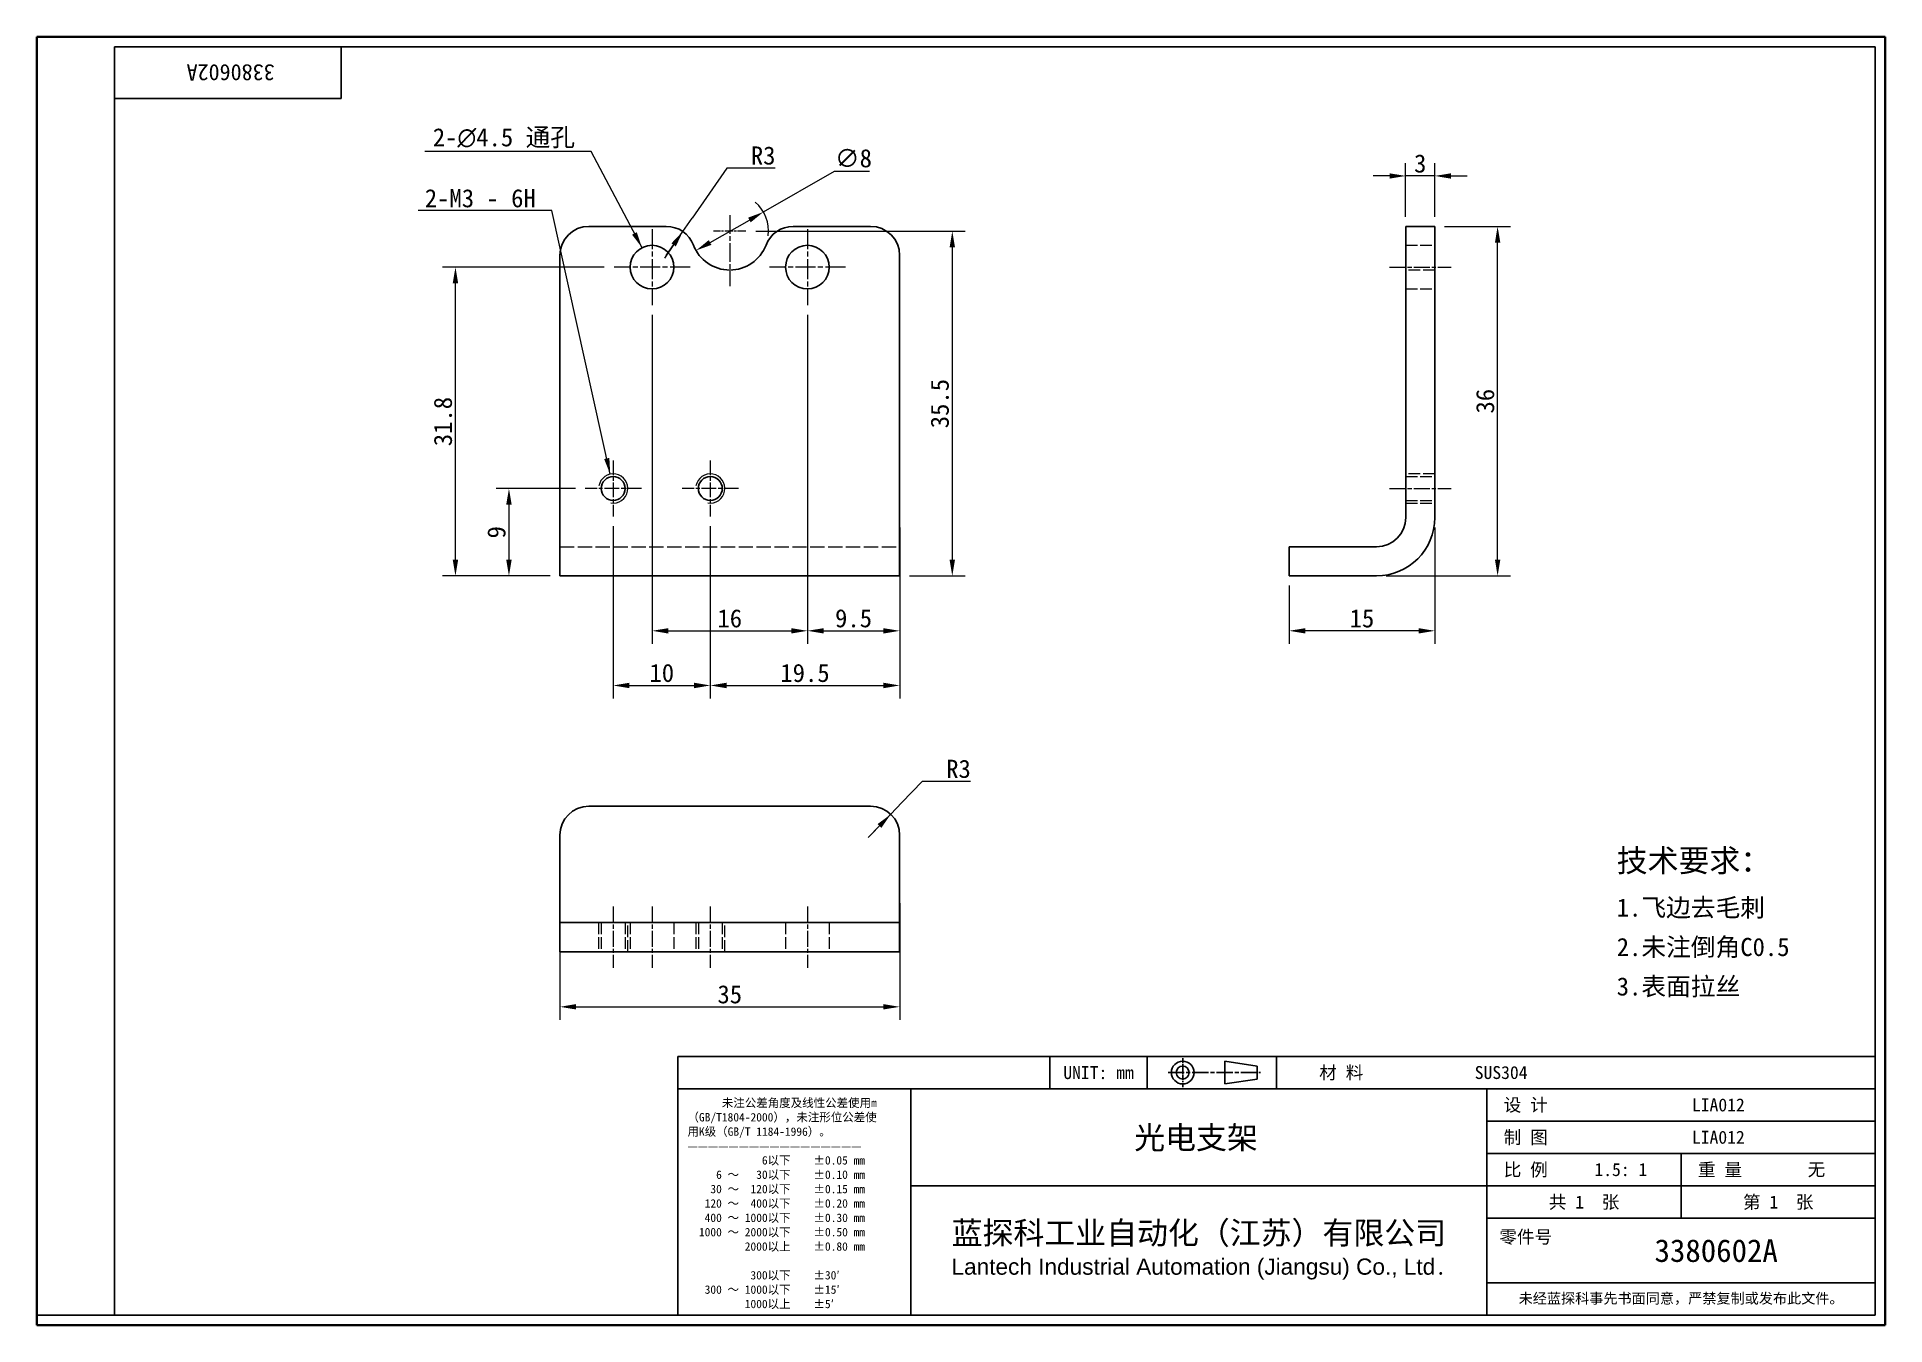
# Model space of a CAD drawing. Header units: millimetres. Extents: x 4 to 194, y 4 to 136.
import ezdxf
from ezdxf.enums import TextEntityAlignment as Align

# ---------------------------------------------------------------- set-up
doc = ezdxf.new("R2010")
doc.units = ezdxf.units.MM
doc.header["$LTSCALE"] = 0.666667
doc.linetypes.add('CHAIN', pattern=[0.3543, 0.2362, -0.0295, 0.0591, -0.0295])
doc.linetypes.add('DASHED', pattern=[0.2067, 0.1654, -0.0413])
for name, color, linetype, lineweight in [('1', 7, 'Continuous', 18), ('可见 (ISO)', 7, 'Continuous', 25), ('可见窄的 (ISO)', 7, 'Continuous', 18), ('图框 (ISO)', 7, 'Continuous', 35), ('标题 (ISO)', 7, 'Continuous', 25)]:
    doc.layers.add(name, color=color, linetype=linetype, lineweight=lineweight)
for name, color, linetype, lineweight, true_color in [('中心标记 (ISO)', 1, 'CHAIN', 18, 0xff0000), ('中心线 (ISO)', 1, 'CHAIN', 18, 0xff0000), ('尺寸 (ISO)', 7, 'Continuous', 18, 0x008000), ('符号 (ISO)', 7, 'Continuous', 18, 0x008000), ('隐藏 (ISO)', 5, 'DASHED', 18, 0x0000ff)]:
    doc.layers.add(name, color=color, linetype=linetype, lineweight=lineweight, true_color=true_color)
doc.styles.add('文本样式164', font='SimSun.ttf')
doc.styles.add('文本样式165', font='SimSun.ttf')
doc.styles.add('文本样式74', font='SimSun.ttf')
doc.styles.add('最新国标', font='simfang.ttf')
doc.styles.add('注释文本 (ISO)', font='simfang.ttf')
doc.dimstyles.new('默认 (GB)', dxfattribs={"dimscale": 0.666667, "dimtxt": 2.8, "dimasz": 2.5, "dimexe": 2, "dimexo": 1.5, "dimgap": 0.5, "dimtad": 1, "dimtoh": 1, "dimdsep": 46, "dimtxsty": '最新国标', "dimcen": 0.09, "dimdle": 10, "dimclrd": 256, "dimclre": 256, "dimclrt": 256, "dimaunit": 1, "dimadec": 3, "dimazin": 2, "dimtfac": 0.535714, "dimtdec": 3, "dimtmove": 0, "dimatfit": 3, "dimfxl": 0, "dimtolj": 1, "dimlwd": -1, "dimlwe": -1, "dimarcsym": 0})
doc.dimstyles.new('默认 (GB)$7', dxfattribs={"dimscale": 0.666667, "dimtxt": 2.8, "dimasz": 2.5, "dimexe": 2, "dimexo": 1.5, "dimgap": 0.5, "dimtad": 1, "dimtoh": 1, "dimdsep": 46, "dimtxsty": '最新国标', "dimcen": 0.09, "dimdle": 10, "dimclrd": 256, "dimclre": 256, "dimclrt": 256, "dimaunit": 1, "dimadec": 3, "dimazin": 2, "dimtfac": 0.535714, "dimtdec": 3, "dimtmove": 0, "dimatfit": 3, "dimfxl": 0, "dimtolj": 1, "dimlwd": -1, "dimlwe": -1, "dimarcsym": 0})

# ---------------------------------------------------------------- blocks, each defined once
blk = doc.blocks.new('图框 最新国标')
at = {"layer": '图框 (ISO)'}
for p, q in [((6, 7), (6, 204.5)), ((6, 204.5), (291.5, 204.5)), ((291.5, 204.5), (291.5, 5.5)), ((6, 7), (6, 5.5)), ((6, 7), (6, 5.5)), ((291.5, 5.5), (6, 5.5))]:
    blk.add_line(p, q, dxfattribs=at)
at = {"layer": '图框 (ISO)', "color": 7, "linetype": 'Continuous', "lineweight": 25}
for p, q in [((18, 203), (290, 203)), ((18, 7), (18, 203)), ((18, 203), (290, 203)), ((53, 203), (53, 195)), ((290, 203), (290, 7)), ((290, 203), (290, 7)), ((53, 195), (18, 195)), ((290, 7), (6, 7)), ((290, 7), (18, 7))]:
    blk.add_line(p, q, dxfattribs=at)
at = {"layer": '图框 (ISO)', "style": '文本样式74'}
blk.add_attdef('零件代号_001', (42.72, 200.25), '', height=2.5, rotation=180, dxfattribs=at)
blk = doc.blocks.new('标题栏 最新国标')
at = {"layer": '标题 (ISO)'}
for p, q in [((381.98, -183.84), (196.98, -183.84)), ((196.98, -183.84), (196.98, -223.84)), ((254.48, -183.84), (254.48, -188.84)), ((269.48, -183.84), (269.48, -188.84)), ((281.48, -188.09), (281.48, -184.59)), ((281.48, -184.59), (286.48, -185.34)), ((286.48, -185.34), (286.48, -187.34)), ((289.48, -183.84), (289.48, -188.84)), ((381.98, -223.84), (381.98, -183.84)), ((383.48, -183.84), (383.48, -225.34)), ((286.48, -187.34), (281.48, -188.09)), ((196.98, -188.84), (381.98, -188.84)), ((232.98, -188.84), (232.98, -223.84)), ((321.98, -188.84), (321.98, -223.84)), ((321.98, -193.84), (381.98, -193.84)), ((321.98, -198.84), (381.98, -198.84)), ((351.98, -198.84), (351.98, -208.84)), ((321.98, -203.84), (232.98, -203.84)), ((321.98, -203.84), (381.98, -203.84)), ((321.98, -208.84), (381.98, -208.84)), ((321.98, -218.84), (381.98, -218.84)), ((196.98, -223.84), (381.98, -223.84)), ((383.48, -225.34), (196.98, -225.34))]:
    blk.add_line(p, q, dxfattribs=at)
at = {"layer": '标题 (ISO)', "linetype": 'CHAIN', "ltscale": 5.000333}
blk.add_line((274.98, -184.09), (274.98, -188.59), dxfattribs=at)
at = {"layer": '标题 (ISO)', "linetype": 'CHAIN', "ltscale": 15.834605}
blk.add_line((272.73, -186.34), (286.98, -186.34), dxfattribs=at)
at = {"layer": '标题 (ISO)'}
for radius in [1.75, 1]:
    blk.add_circle((274.98, -186.34), radius, dxfattribs=at)
at = {"layer": '1', "style": '文本样式164'}
for s, p in [('UNIT: mm', (261.98, -186.34)), ('材 料', (299.48, -186.34)), ('设 计', (327.98, -191.34)), ('制 图', (327.98, -196.34)), ('比 例', (327.98, -201.34)), ('重 量', (357.98, -201.34)), ('共 1  张', (336.98, -206.34)), ('第 1  张', (366.98, -206.34))]:
    blk.add_text(s, height=2, dxfattribs=at).set_placement(p, align=Align.MIDDLE_CENTER)
at = {"layer": '标题 (ISO)', "style": '注释文本 (ISO)'}
for s, insert, char_height, attachment_point, line_spacing_factor in [('\\fSimSun|b0|i0;{\\H1.3000;      未注公差角度及线性公差使用m\\P}\\fSimSun|b0|i0;{\\H1.3000;（GB/T1804-2000），未注形位公差使\\P}\\fSimSun|b0|i0;{\\H1.3000;用K级（GB/T 1184-1996）。\\P}\\fSimSun|b0|i0;{\\H1.3000;—————————————————\\P}\\fSimSun|b0|i0;{\\H1.3000;             6以下    ±0.05 mm\\P}\\fSimSun|b0|i0;{\\H1.3000;     6 ～   30以下    ±0.10 mm\\P}\\fSimSun|b0|i0;{\\H1.3000;    30 ～  120以下    ±0.15 mm\\P}\\fSimSun|b0|i0;{\\H1.3000;   120 ～  400以下    ±0.20 mm\\P}\\fSimSun|b0|i0;{\\H1.3000;   400 ～ 1000以下    ±0.30 mm\\P}\\fSimSun|b0|i0;{\\H1.3000;  1000 ～ 2000以下    ±0.50 mm\\P}\\fSimSun|b0|i0;{\\H1.3000;          2000以上    ±0.80 mm\\P}\\fSimSun|b0|i0;{\\H1.3000;\\P}\\fSimSun|b0|i0;{\\H1.3000;           300以下    ±30′\\P}\\fSimSun|b0|i0;{\\H1.3000;   300 ～ 1000以下    ±15′\\P}\\fSimSun|b0|i0;{\\H1.3000;          1000以上    ±5′}', (198.48, -206.63), 1.3, 4, 1.023913), ('{\\fMicrosoft YaHei|b0|i0|c134|p34;\\H1.75x;蓝探科工业自动化（江苏）有限公司\\P\\fArial|b0|i0|c0|p34;\\H0.71429x;Lantech Industrial Automation (Jiangsu) Co., Ltd\\fFangSong|b0|i0|c134|p49;.\\H1.15195x; }', (277.48, -213.84), 2, 5, 0.978695)]:
    blk.add_mtext(s, dxfattribs=dict(at, insert=insert, char_height=char_height, attachment_point=attachment_point, line_spacing_factor=line_spacing_factor))
at = {"layer": '标题 (ISO)', "attachment_point": 5, "style": '注释文本 (ISO)'}
for s, insert, char_height in [('\\fFangSong|b0|i0;零件号', (327.98, -211.84), 2), ('\\fSimSun|b0|i0;{\\H1.6000;未经蓝探科事先书面同意，严禁复制或发布此文件。}', (351.98, -221.34), 1.6)]:
    blk.add_mtext(s, dxfattribs=dict(at, insert=insert, char_height=char_height))
at = {"layer": '标题 (ISO)'}
for tag, p, height, style in [('材料_001', (320.09, -187.33), 2, '注释文本 (ISO)'), ('设计人_001', (353.65, -192.33), 2, '注释文本 (ISO)'), ('库存编号_001', (267.49, -198.14), 3.5, '文本样式165'), ('设计人_001', (353.65, -197.33), 2, '注释文本 (ISO)'), ('视图比例_001', (338.59, -202.33), 2, '注释文本 (ISO)'), ('质量\\P3;_001', (371.53, -202.3), 2, '注释文本 (ISO)'), ('零件代号_001', (347.87, -215.59), 3.5, '文本样式165')]:
    blk.add_attdef(tag, p, '', height=height, dxfattribs=dict(at, style=style))
blk = doc.blocks.new('*D5')
at = {"layer": 'Defpoints', "color": 0, "transparency": 16777216}
for p in [(147.96, 116.82), (154.43, 116.82), (141.96, 80.82)]:
    blk.add_point(p, dxfattribs=at)
at = {"layer": '尺寸 (ISO)', "color": 116, "true_color": 0x00803f, "transparency": 16777216}
for p, q in [((148.96, 116.82), (155.77, 116.82)), ((154.43, 82.49), (154.43, 115.16)), ((142.96, 80.82), (155.77, 80.82))]:
    blk.add_line(p, q, dxfattribs=at)
for points in [[(154.16, 115.16), (154.71, 115.16), (154.43, 116.82)], [(154.16, 82.49), (154.71, 82.49), (154.43, 80.82)]]:
    blk.add_solid(points, dxfattribs=at)
at = {"layer": '尺寸 (ISO)', "transparency": 16777216, "insert": (153.16, 98.82), "char_height": 1.867, "attachment_point": 5, "rotation": 90, "style": '最新国标'}
blk.add_mtext('\\A1;36', dxfattribs=at)
blk = doc.blocks.new('*D6')
at = {"layer": 'Defpoints', "color": 0, "transparency": 16777216}
for p in [(147.96, 86.82), (132.96, 80.82), (132.96, 75.17)]:
    blk.add_point(p, dxfattribs=at)
at = {"layer": '尺寸 (ISO)', "color": 116, "true_color": 0x00803f, "transparency": 16777216}
for p, q in [((147.96, 85.82), (147.96, 73.83)), ((132.96, 79.82), (132.96, 73.83)), ((146.3, 75.17), (134.63, 75.17))]:
    blk.add_line(p, q, dxfattribs=at)
for points in [[(134.63, 75.44), (134.63, 74.89), (132.96, 75.17)], [(146.3, 75.44), (146.3, 74.89), (147.96, 75.17)]]:
    blk.add_solid(points, dxfattribs=at)
at = {"layer": '尺寸 (ISO)', "transparency": 16777216, "insert": (140.46, 76.44), "char_height": 1.867, "attachment_point": 5, "style": '最新国标'}
blk.add_mtext('\\A1;15', dxfattribs=at)
blk = doc.blocks.new('*D7')
at = {"layer": 'Defpoints', "color": 0, "transparency": 16777216}
for p in [(144.96, 122.02), (144.96, 116.82), (147.96, 116.82)]:
    blk.add_point(p, dxfattribs=at)
at = {"layer": '尺寸 (ISO)', "color": 116, "true_color": 0x00803f, "transparency": 16777216}
for p, q in [((143.3, 122.02), (141.63, 122.02)), ((144.96, 117.82), (144.96, 123.35)), ((147.96, 122.02), (144.96, 122.02)), ((147.96, 117.82), (147.96, 123.35)), ((149.63, 122.02), (151.3, 122.02))]:
    blk.add_line(p, q, dxfattribs=at)
for points in [[(143.3, 122.29), (143.3, 121.74), (144.96, 122.02)], [(149.63, 122.29), (149.63, 121.74), (147.96, 122.02)]]:
    blk.add_solid(points, dxfattribs=at)
at = {"layer": '尺寸 (ISO)', "transparency": 16777216, "insert": (146.46, 123.29), "char_height": 1.867, "attachment_point": 5, "style": '最新国标'}
blk.add_mtext('\\A1;3', dxfattribs=at)
blk = doc.blocks.new('*D8')
at = {"layer": 'Defpoints', "color": 0, "transparency": 16777216}
for p in [(67.35, 108.71), (83.35, 108.71), (83.35, 75.17)]:
    blk.add_point(p, dxfattribs=at)
at = {"layer": '尺寸 (ISO)', "color": 116, "true_color": 0x00803f, "transparency": 16777216}
for p, q in [((67.35, 107.71), (67.35, 73.83)), ((83.35, 107.71), (83.35, 73.83)), ((69.02, 75.17), (81.68, 75.17))]:
    blk.add_line(p, q, dxfattribs=at)
for points in [[(69.02, 75.44), (69.02, 74.89), (67.35, 75.17)], [(81.68, 75.44), (81.68, 74.89), (83.35, 75.17)]]:
    blk.add_solid(points, dxfattribs=at)
at = {"layer": '尺寸 (ISO)', "transparency": 16777216, "insert": (75.35, 76.44), "char_height": 1.867, "attachment_point": 5, "style": '最新国标'}
blk.add_mtext('\\A1;16', dxfattribs=at)
blk = doc.blocks.new('*D9')
at = {"layer": 'Defpoints', "color": 0, "transparency": 16777216}
for p in [(83.35, 108.71), (92.85, 86.82), (92.85, 75.17)]:
    blk.add_point(p, dxfattribs=at)
at = {"layer": '尺寸 (ISO)', "color": 116, "true_color": 0x00803f, "transparency": 16777216}
for p, q in [((83.35, 107.71), (83.35, 73.83)), ((92.85, 85.82), (92.85, 73.83)), ((85.02, 75.17), (91.18, 75.17))]:
    blk.add_line(p, q, dxfattribs=at)
for points in [[(85.02, 75.44), (85.02, 74.89), (83.35, 75.17)], [(91.18, 75.44), (91.18, 74.89), (92.85, 75.17)]]:
    blk.add_solid(points, dxfattribs=at)
at = {"layer": '尺寸 (ISO)', "transparency": 16777216, "insert": (88.1, 76.45), "char_height": 1.867, "attachment_point": 5, "style": '最新国标'}
blk.add_mtext('\\A1;9.5', dxfattribs=at)
blk = doc.blocks.new('*D10')
at = {"layer": 'Defpoints', "color": 0, "transparency": 16777216}
for p in [(73.35, 86.93), (92.85, 86.82), (92.85, 69.54)]:
    blk.add_point(p, dxfattribs=at)
at = {"layer": '尺寸 (ISO)', "color": 116, "true_color": 0x00803f, "transparency": 16777216}
for p, q in [((73.35, 85.93), (73.35, 68.21)), ((92.85, 85.82), (92.85, 68.21)), ((75.02, 69.54), (91.18, 69.54))]:
    blk.add_line(p, q, dxfattribs=at)
for points in [[(75.02, 69.82), (75.02, 69.26), (73.35, 69.54)], [(91.18, 69.82), (91.18, 69.26), (92.85, 69.54)]]:
    blk.add_solid(points, dxfattribs=at)
at = {"layer": '尺寸 (ISO)', "transparency": 16777216, "insert": (83.1, 70.82), "char_height": 1.867, "attachment_point": 5, "style": '最新国标'}
blk.add_mtext('\\A1;19.5', dxfattribs=at)
blk = doc.blocks.new('*D11')
at = {"layer": 'Defpoints', "color": 0, "transparency": 16777216}
for p in [(63.35, 86.93), (73.35, 86.93), (73.35, 69.54)]:
    blk.add_point(p, dxfattribs=at)
at = {"layer": '尺寸 (ISO)', "color": 116, "true_color": 0x00803f, "transparency": 16777216}
for p, q in [((63.35, 85.93), (63.35, 68.21)), ((73.35, 85.93), (73.35, 68.21)), ((65.02, 69.54), (71.68, 69.54))]:
    blk.add_line(p, q, dxfattribs=at)
for points in [[(65.02, 69.82), (65.02, 69.26), (63.35, 69.54)], [(71.68, 69.82), (71.68, 69.26), (73.35, 69.54)]]:
    blk.add_solid(points, dxfattribs=at)
at = {"layer": '尺寸 (ISO)', "transparency": 16777216, "insert": (68.35, 70.82), "char_height": 1.867, "attachment_point": 5, "style": '最新国标'}
blk.add_mtext('\\A1;10', dxfattribs=at)
blk = doc.blocks.new('*D12')
at = {"layer": 'Defpoints', "color": 0, "transparency": 16777216}
for p in [(60.45, 89.82), (52.61, 80.82), (57.85, 80.82)]:
    blk.add_point(p, dxfattribs=at)
at = {"layer": '尺寸 (ISO)', "color": 116, "true_color": 0x00803f, "transparency": 16777216}
for p, q in [((59.45, 89.82), (51.28, 89.82)), ((52.61, 88.16), (52.61, 82.49)), ((56.85, 80.82), (51.28, 80.82))]:
    blk.add_line(p, q, dxfattribs=at)
for points in [[(52.33, 88.16), (52.89, 88.16), (52.61, 89.82)], [(52.33, 82.49), (52.89, 82.49), (52.61, 80.82)]]:
    blk.add_solid(points, dxfattribs=at)
at = {"layer": '尺寸 (ISO)', "transparency": 16777216, "insert": (51.33, 85.32), "char_height": 1.867, "attachment_point": 5, "rotation": 90, "style": '最新国标'}
blk.add_mtext('\\A1;9', dxfattribs=at)
blk = doc.blocks.new('*D13')
at = {"layer": 'Defpoints', "color": 0, "transparency": 16777216}
for p in [(47.1, 112.62), (63.43, 112.62), (57.85, 80.82)]:
    blk.add_point(p, dxfattribs=at)
at = {"layer": '尺寸 (ISO)', "color": 116, "true_color": 0x00803f, "transparency": 16777216}
for p, q in [((62.43, 112.62), (45.77, 112.62)), ((47.1, 82.49), (47.1, 110.96)), ((56.85, 80.82), (45.77, 80.82))]:
    blk.add_line(p, q, dxfattribs=at)
for points in [[(46.82, 110.96), (47.38, 110.96), (47.1, 112.62)], [(46.82, 82.49), (47.38, 82.49), (47.1, 80.82)]]:
    blk.add_solid(points, dxfattribs=at)
at = {"layer": '尺寸 (ISO)', "transparency": 16777216, "insert": (45.82, 96.72), "char_height": 1.867, "attachment_point": 5, "rotation": 90, "style": '最新国标'}
blk.add_mtext('\\A1;31.8', dxfattribs=at)
blk = doc.blocks.new('*D14')
at = {"layer": 'Defpoints', "color": 0, "transparency": 16777216}
for p in [(77.02, 116.32), (92.85, 80.82), (98.27, 80.82)]:
    blk.add_point(p, dxfattribs=at)
at = {"layer": '尺寸 (ISO)', "color": 116, "true_color": 0x00803f, "transparency": 16777216}
for p, q in [((78.02, 116.32), (99.61, 116.32)), ((98.27, 114.66), (98.27, 82.49)), ((93.85, 80.82), (99.61, 80.82))]:
    blk.add_line(p, q, dxfattribs=at)
for points in [[(97.99, 114.66), (98.55, 114.66), (98.27, 116.32)], [(97.99, 82.49), (98.55, 82.49), (98.27, 80.82)]]:
    blk.add_solid(points, dxfattribs=at)
at = {"layer": '尺寸 (ISO)', "transparency": 16777216, "insert": (96.99, 98.57), "char_height": 1.867, "attachment_point": 5, "rotation": 90, "style": '最新国标'}
blk.add_mtext('\\A1;35.5', dxfattribs=at)
blk = doc.blocks.new('*D15')
at = {"layer": 'Defpoints', "color": 0, "transparency": 16777216}
for p in [(70.52, 116.29), (68.81, 113.82)]:
    blk.add_point(p, dxfattribs=at)
at = {"layer": '尺寸 (ISO)', "color": 116, "true_color": 0x00803f, "transparency": 16777216}
for p, q in [((75.06, 122.83), (71.47, 117.66)), ((80.03, 122.83), (75.06, 122.83)), ((68.81, 113.82), (70.52, 116.29)), ((70.52, 116.29), (71.47, 117.66)), ((69.57, 114.92), (68.62, 113.55))]:
    blk.add_line(p, q, dxfattribs=at)
blk.add_solid([(69.34, 115.08), (69.8, 114.76), (70.52, 116.29)], dxfattribs=at)
at = {"layer": '尺寸 (ISO)', "transparency": 16777216, "insert": (78.79, 124.11), "char_height": 1.867, "attachment_point": 5, "style": '最新国标'}
blk.add_mtext('\\A1;R3', dxfattribs=at)
blk = doc.blocks.new('*D16')
at = {"layer": 'Defpoints', "color": 0, "transparency": 16777216}
for p in [(78.82, 118.31), (71.88, 114.34)]:
    blk.add_point(p, dxfattribs=at)
at = {"layer": '尺寸 (ISO)', "color": 116, "true_color": 0x00803f, "transparency": 16777216}
for p, q in [((78.82, 118.31), (86.13, 122.5)), ((86.13, 122.5), (89.73, 122.5)), ((73.32, 115.17), (77.37, 117.48))]:
    blk.add_line(p, q, dxfattribs=at)
blk.add_arc((75.35, 116.32), 4, 353.3991, 48.8895, dxfattribs=at)
for points in [[(77.24, 117.72), (77.51, 117.24), (78.82, 118.31)], [(73.19, 115.41), (73.46, 114.92), (71.88, 114.34)]]:
    blk.add_solid(points, dxfattribs=at)
at = {"layer": '尺寸 (ISO)', "transparency": 16777216, "insert": (88.09, 123.83), "char_height": 1.867, "attachment_point": 5, "style": '最新国标'}
blk.add_mtext('\\A1;∅8', dxfattribs=at)
blk = doc.blocks.new('*D17')
at = {"layer": 'Defpoints', "color": 0, "transparency": 16777216}
for p in [(57.85, 48.11), (92.85, 48.11), (92.85, 36.44)]:
    blk.add_point(p, dxfattribs=at)
at = {"layer": '尺寸 (ISO)', "color": 116, "true_color": 0x00803f, "transparency": 16777216}
for p, q in [((57.85, 47.11), (57.85, 35.11)), ((92.85, 47.11), (92.85, 35.11)), ((59.52, 36.44), (91.18, 36.44))]:
    blk.add_line(p, q, dxfattribs=at)
for points in [[(59.52, 36.72), (59.52, 36.17), (57.85, 36.44)], [(91.18, 36.72), (91.18, 36.17), (92.85, 36.44)]]:
    blk.add_solid(points, dxfattribs=at)
at = {"layer": '尺寸 (ISO)', "transparency": 16777216, "insert": (75.35, 37.72), "char_height": 1.867, "attachment_point": 5, "style": '最新国标'}
blk.add_mtext('\\A1;35', dxfattribs=at)
blk = doc.blocks.new('*D18')
at = {"layer": 'Defpoints', "color": 0, "transparency": 16777216}
for p in [(91.93, 56.27), (89.85, 54.11)]:
    blk.add_point(p, dxfattribs=at)
at = {"layer": '尺寸 (ISO)', "color": 116, "true_color": 0x00803f, "transparency": 16777216}
for p, q in [((95.17, 59.66), (93.08, 57.48)), ((100.14, 59.66), (95.17, 59.66)), ((91.93, 56.27), (93.08, 57.48)), ((89.85, 54.11), (91.93, 56.27)), ((90.77, 55.07), (89.62, 53.87))]:
    blk.add_line(p, q, dxfattribs=at)
blk.add_solid([(90.57, 55.26), (90.97, 54.88), (91.93, 56.27)], dxfattribs=at)
at = {"layer": '尺寸 (ISO)', "transparency": 16777216, "insert": (98.91, 60.94), "char_height": 1.867, "attachment_point": 5, "style": '最新国标'}
blk.add_mtext('\\A1;R3', dxfattribs=at)

msp = doc.modelspace()

# ---------------------------------------------------------------- linework, layer by layer
at = {"layer": '中心标记 (ISO)', "ltscale": 13.056587}
for p, q in [((67.349, 116.541), (67.349, 108.708)), ((83.349, 116.541), (83.349, 108.708)), ((71.266, 112.625), (63.432, 112.625)), ((87.266, 112.625), (79.432, 112.625))]:
    msp.add_line(p, q, dxfattribs=at)
at = {"layer": '中心标记 (ISO)', "ltscale": 5.555937}
msp.add_line((77.016, 116.325), (73.682, 116.325), dxfattribs=at)
at = {"layer": '中心标记 (ISO)', "ltscale": 12.223182}
msp.add_line((75.349, 117.991), (75.349, 110.658), dxfattribs=at)
at = {"layer": '中心标记 (ISO)', "ltscale": 9.654626}
for p, q in [((63.349, 92.721), (63.349, 86.928)), ((73.349, 92.721), (73.349, 86.928)), ((66.245, 89.825), (60.453, 89.825)), ((76.245, 89.825), (70.453, 89.825))]:
    msp.add_line(p, q, dxfattribs=at)
at = {"layer": '中心线 (ISO)', "ltscale": 10.556371}
for p, q in [((143.298, 112.625), (149.632, 112.625)), ((143.298, 89.825), (149.632, 89.825)), ((63.349, 46.776), (63.349, 40.443)), ((67.349, 46.776), (67.349, 40.443)), ((73.349, 46.776), (73.349, 40.443)), ((83.349, 46.776), (83.349, 40.443))]:
    msp.add_line(p, q, dxfattribs=at)
at = {"layer": '可见 (ISO)'}
for p, q in [((60.849, 116.825), (68.811, 116.825)), ((81.887, 116.825), (89.849, 116.825)), ((147.965, 116.825), (144.965, 116.825)), ((144.965, 113.825), (144.965, 116.825)), ((147.965, 116.825), (147.965, 113.825)), ((57.849, 86.825), (57.849, 113.825)), ((92.849, 113.825), (92.849, 86.825)), ((144.965, 113.825), (144.965, 86.825)), ((147.965, 86.825), (147.965, 113.825)), ((57.849, 86.825), (57.849, 80.825)), ((92.849, 80.825), (92.849, 86.825)), ((132.965, 83.825), (135.965, 83.825)), ((132.965, 83.825), (132.965, 80.825)), ((135.965, 83.825), (141.965, 83.825)), ((92.849, 80.825), (57.849, 80.825)), ((135.965, 80.825), (132.965, 80.825)), ((135.965, 80.825), (141.965, 80.825)), ((89.849, 57.11), (60.849, 57.11)), ((57.849, 54.11), (57.849, 48.11)), ((92.849, 54.11), (92.849, 48.11)), ((57.849, 48.11), (57.849, 45.11)), ((92.849, 48.11), (92.849, 45.11)), ((57.849, 45.11), (60.849, 45.11)), ((57.849, 45.11), (57.849, 42.11)), ((68.811, 45.11), (60.849, 45.11)), ((68.811, 45.11), (71.613, 45.11)), ((71.613, 45.11), (79.085, 45.11)), ((79.085, 45.11), (81.887, 45.11)), ((89.849, 45.11), (81.887, 45.11)), ((89.849, 45.11), (92.849, 45.11)), ((92.849, 42.11), (92.849, 45.11)), ((60.849, 42.11), (57.849, 42.11)), ((60.849, 42.11), (68.811, 42.11)), ((71.613, 42.11), (68.811, 42.11)), ((79.085, 42.11), (71.613, 42.11)), ((81.887, 42.11), (79.085, 42.11)), ((81.887, 42.11), (89.849, 42.11)), ((92.849, 42.11), (89.849, 42.11))]:
    msp.add_line(p, q, dxfattribs=at)
for centre, radius in [((67.349, 112.625), 2.25), ((83.349, 112.625), 2.25), ((63.349, 89.825), 1.23), ((73.349, 89.825), 1.23)]:
    msp.add_circle(centre, radius, dxfattribs=at)
for centre, radius, start, end in [((60.849, 113.825), 3, 90, 180), ((68.811, 113.825), 3, 20.92483, 90), ((81.887, 113.825), 3, 90, 159.07517), ((89.849, 113.825), 3, 0, 90), ((75.349, 116.325), 4, 200.92483, 339.07517), ((141.965, 86.825), 6, 270, 0), ((141.965, 86.825), 3, 270, 0), ((60.849, 54.11), 3, 90, 180), ((89.849, 54.11), 3, 0, 90)]:
    msp.add_arc(centre, radius, start, end, dxfattribs=at)
at = {"layer": '可见窄的 (ISO)'}
for centre in [(63.349, 89.825), (73.349, 89.825)]:
    msp.add_arc(centre, 1.5, 260, 170, dxfattribs=at)
at = {"layer": '隐藏 (ISO)', "ltscale": 10.885341}
for p, q in [((144.965, 114.875), (147.965, 114.875)), ((147.965, 112.325), (144.965, 112.325)), ((144.965, 110.375), (147.965, 110.375)), ((147.965, 91.325), (144.965, 91.325)), ((144.965, 91.054), (147.965, 91.054)), ((144.965, 88.595), (147.965, 88.595)), ((144.965, 88.325), (147.965, 88.325)), ((61.849, 45.11), (61.849, 42.11)), ((62.12, 45.11), (62.12, 42.11)), ((64.579, 45.11), (64.579, 42.11)), ((64.849, 42.11), (64.849, 45.11)), ((65.099, 45.11), (65.099, 42.11)), ((69.599, 45.11), (69.599, 42.11)), ((71.849, 45.11), (71.849, 42.11)), ((72.12, 45.11), (72.12, 42.11)), ((74.579, 45.11), (74.579, 42.11)), ((74.849, 42.11), (74.849, 45.11)), ((81.099, 45.11), (81.099, 42.11)), ((85.599, 45.11), (85.599, 42.11))]:
    msp.add_line(p, q, dxfattribs=at)
at = {"layer": '隐藏 (ISO)', "ltscale": 13.367963}
msp.add_line((57.849, 83.825), (92.849, 83.825), dxfattribs=at)

# ---------------------------------------------------------------- block references
at = {"xscale": 0.6666666666666666, "yscale": 0.6666666666666666, "zscale": 0.6666666666666666}
msp.add_blockref('图框 最新国标', (0, 0), dxfattribs=at).add_auto_attribs({'零件代号_001': '3380602A'})
ref = msp.add_blockref('标题栏 最新国标', (-61.322, 153.896), dxfattribs=dict(xscale=0.6666666666666666, yscale=0.6666666666666666, zscale=0.6666666666666666))
ref.add_attrib('零件代号_001', '3380602A', (170.594, 10.167), dxfattribs={"layer": '标题 (ISO)', "height": 2.3333, "style": '文本样式165'})
ref.add_attrib('库存编号_001', '光电支架', (117.006, 21.801), dxfattribs={"layer": '标题 (ISO)', "height": 2.3333, "style": '文本样式165'})
ref.add_attrib('质量\\P3;_001', '无', (186.362, 19.027), dxfattribs={"layer": '标题 (ISO)', "height": 1.333, "style": '注释文本 (ISO)'})
ref.add_attrib('视图比例_001', '1.5: 1', (164.404, 19.011), dxfattribs={"layer": '标题 (ISO)', "height": 1.3333, "style": '注释文本 (ISO)'})
ref.add_attrib('设计人_001', 'LIA012', (174.446, 25.674), dxfattribs={"layer": '标题 (ISO)', "height": 1.3333, "style": '注释文本 (ISO)'})
ref.add_attrib('设计人_001', 'LIA012', (174.446, 22.341), dxfattribs={"layer": '标题 (ISO)', "height": 1.3333, "style": '注释文本 (ISO)'})
ref.add_attrib('材料_001', 'SUS304', (152.074, 29.008), dxfattribs={"layer": '标题 (ISO)', "height": 1.3333, "style": '注释文本 (ISO)'})

# ---------------------------------------------------------------- texts
at = {"layer": '符号 (ISO)'}
for s, insert, char_height, width, attachment_point, line_spacing_factor, style in [('2-\\fAIGDT|b0|i0;{\\H1.8667;n}\\fFangSong|b0|i0;{\\H1.8667;4.5 通孔}', (59.413, 124.863), 1.86667, 16.22525, 9, 0.49, '最新国标'), ('2-M3 - 6H', (55.373, 118.761), 1.8667, 12.70119, 9, 0.49, '最新国标'), ('{\\H1.74997x;技术要求：\\H0.80003x;\\P1.飞边去毛刺\\P2.未注倒角C0.5\\P3.表面拉丝}', (166.697, 45.041), 1.33333, 19.56179, 4, 1.305367, '注释文本 (ISO)')]:
    msp.add_mtext(s, dxfattribs=dict(at, insert=insert, char_height=char_height, width=width, attachment_point=attachment_point, line_spacing_factor=line_spacing_factor, style=style))

# ---------------------------------------------------------------- dimensions: what is measured, and where the dimension line sits
at = {"layer": '尺寸 (ISO)', "color": 116, "true_color": 0x00803f}
for center, mpoint, picture, middle in [((68.811, 113.825), (70.521, 116.289), '*D15', (78.79, 122.83)), ((89.849, 54.11), (91.926, 56.275), '*D18', (98.905, 59.662))]:
    dim = msp.add_radius_dim(center=center, mpoint=mpoint, dimstyle='默认 (GB)', override={"dimgap": 0.5, "dimtih": 1, "dimdec": 2, "dimlfac": 1, "dimcen": 0, "dimtol": 0, "dimlim": 0, "dimtp": 0, "dimtm": 0, "dimtdec": 3}, dxfattribs=at)
    dim.commit()
    dim.dimension.update_dxf_attribs({"geometry": picture, "text_midpoint": middle, "dimtype": 164})
dim = msp.add_diameter_dim_2p(p1=(71.878, 114.337), p2=(78.82, 118.312), dimstyle='默认 (GB)', override={"dimgap": 0.5, "dimtih": 1, "dimdec": 2, "dimlfac": 1, "dimtol": 0, "dimlim": 0, "dimtp": 0, "dimtm": 0, "dimtdec": 3, "dimatfit": 2}, dxfattribs=at)
dim.commit()
dim.dimension.update_dxf_attribs({"geometry": '*D16', "text_midpoint": (88.095, 122.496), "dimtype": 163})
for base, p1, p2, angle, override, picture, middle in [((144.965, 122.016), (147.965, 116.825), (144.965, 116.825), 180, {"dimgap": 0.5, "dimtoh": 0, "dimdec": 2, "dimtol": 0, "dimlim": 0, "dimtp": 0, "dimtm": 0, "dimtdec": 3, "dimtofl": 1, "dimatfit": 1}, '*D7', (146.465, 122.016)), ((98.272, 80.825), (77.016, 116.325), (92.849, 80.825), 90, {"dimgap": 0.5, "dimtoh": 0, "dimdec": 2, "dimtol": 0, "dimlim": 0, "dimtp": 0, "dimtm": 0, "dimtdec": 3, "dimtofl": 0, "dimatfit": 1}, '*D14', (98.272, 98.575)), ((154.434, 116.825), (141.965, 80.825), (147.965, 116.825), 270, {"dimgap": 0.5, "dimtoh": 0, "dimdec": 2, "dimtol": 0, "dimlim": 0, "dimtp": 0, "dimtm": 0, "dimtdec": 3, "dimtofl": 0, "dimatfit": 1}, '*D5', (154.434, 98.825)), ((47.099, 112.625), (57.849, 80.825), (63.432, 112.625), 90, {"dimgap": 0.5, "dimtoh": 0, "dimdec": 2, "dimtol": 0, "dimlim": 0, "dimtp": 0, "dimtm": 0, "dimtdec": 3, "dimtofl": 0, "dimatfit": 1}, '*D13', (47.099, 96.725)), ((83.349, 75.165), (67.349, 108.708), (83.349, 108.708), 180, {"dimgap": 0.5, "dimtoh": 0, "dimdec": 2, "dimtol": 0, "dimlim": 0, "dimtp": 0, "dimtm": 0, "dimtdec": 3, "dimtofl": 0, "dimatfit": 1}, '*D8', (75.349, 75.165)), ((92.849, 75.165), (83.349, 108.708), (92.849, 86.825), 180, {"dimgap": 0.5, "dimtoh": 0, "dimdec": 2, "dimtol": 0, "dimlim": 0, "dimtp": 0, "dimtm": 0, "dimtdec": 3, "dimtofl": 0, "dimatfit": 1}, '*D9', (88.099, 75.165)), ((52.61, 80.825), (60.453, 89.825), (57.849, 80.825), 90, {"dimgap": 0.5, "dimtoh": 0, "dimdec": 2, "dimtol": 0, "dimlim": 0, "dimtp": 0, "dimtm": 0, "dimtdec": 3, "dimtofl": 0, "dimatfit": 1}, '*D12', (52.61, 85.325)), ((73.349, 69.542), (63.349, 86.928), (73.349, 86.928), 180, {"dimgap": 0.5, "dimtoh": 0, "dimdec": 2, "dimtol": 0, "dimlim": 0, "dimtp": 0, "dimtm": 0, "dimtdec": 3, "dimtofl": 0, "dimatfit": 1}, '*D11', (68.349, 69.542)), ((92.849, 69.542), (73.349, 86.928), (92.849, 86.825), 180, {"dimgap": 0.5, "dimtoh": 0, "dimdec": 2, "dimtol": 0, "dimlim": 0, "dimtp": 0, "dimtm": 0, "dimtdec": 3, "dimtofl": 0, "dimatfit": 1}, '*D10', (83.099, 69.542)), ((92.849, 36.443), (57.849, 48.11), (92.849, 48.11), 180, {"dimgap": 0.5, "dimtoh": 0, "dimdec": 2, "dimtol": 0, "dimlim": 0, "dimtp": 0, "dimtm": 0, "dimtdec": 3, "dimtofl": 0, "dimatfit": 1}, '*D17', (75.349, 36.443))]:
    dim = msp.add_linear_dim(base=base, p1=p1, p2=p2, angle=angle, dimstyle='默认 (GB)', override=override, dxfattribs=at)
    dim.commit()
    dim.dimension.update_dxf_attribs({"geometry": picture, "text_midpoint": middle, "dimtype": 160})
dim = msp.add_linear_dim(base=(132.965, 75.165), p1=(147.965, 86.825), p2=(132.965, 80.825), dimstyle='默认 (GB)', override={"dimgap": 0.5, "dimtoh": 0, "dimdec": 2, "dimtol": 0, "dimlim": 0, "dimtp": 0, "dimtm": 0, "dimtdec": 3, "dimtofl": 0, "dimatfit": 1}, dxfattribs=at)
dim.commit()
dim.dimension.update_dxf_attribs({"geometry": '*D6', "text_midpoint": (140.465, 75.165), "dimtype": 160})

# ---------------------------------------------------------------- leaders
at = {"layer": '符号 (ISO)', "annotation_type": 0, "has_hookline": 1, "hookline_direction": 1}
for points, text_width in [([(66.314, 114.622), (61.08, 124.552), (59.413, 124.552)], 15.473), ([(63.042, 91.293), (57.04, 118.45), (55.373, 118.45)], 12.096)]:
    msp.add_leader(points, dimstyle='默认 (GB)$7', override={"dimgap": 0, "dimtad": 1}, dxfattribs=dict(at, text_width=text_width))

doc.saveas('drawing.dxf')
